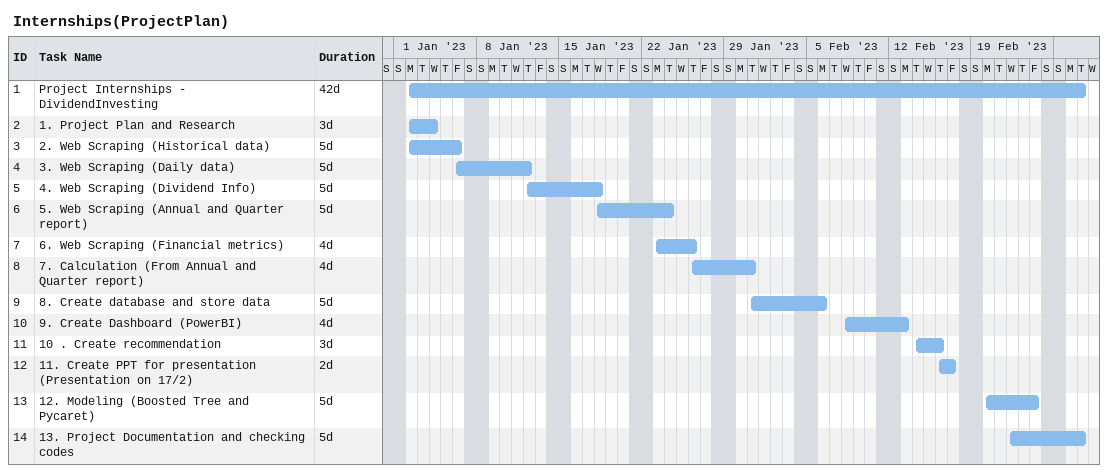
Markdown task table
Internships(ProjectPlan)

| ID | Task | Duration | Start | Finish |
|---|---|---|---|---|
| 1 | Project Internships - DividendInvesting | 42d | 2023-01-02 | 2023-02-28 |
| 2 | 1. Project Plan and Research | 3d | 2023-01-02 | 2023-01-04 |
| 3 | 2. Web Scraping (Historical data) | 5d | 2023-01-02 | 2023-01-06 |
| 4 | 3. Web Scraping (Daily data) | 5d | 2023-01-06 | 2023-01-12 |
| 5 | 4. Web Scraping (Dividend Info) | 5d | 2023-01-12 | 2023-01-18 |
| 6 | 5. Web Scraping (Annual and Quarter report) | 5d | 2023-01-18 | 2023-01-24 |
| 7 | 6. Web Scraping (Financial metrics) | 4d | 2023-01-23 | 2023-01-26 |
| 8 | 7. Calculation (From Annual and Quarter report) | 4d | 2023-01-26 | 2023-01-31 |
| 9 | 8. Create database and store data | 5d | 2023-01-31 | 2023-02-06 |
| 10 | 9. Create Dashboard (PowerBI) | 4d | 2023-02-08 | 2023-02-13 |
| 11 | 10 . Create recommendation | 3d | 2023-02-14 | 2023-02-16 |
| 12 | 11. Create PPT for presentation (Presentation on 17/2) | 2d | 2023-02-16 | 2023-02-17 |
| 13 | 12. Modeling (Boosted Tree and Pycaret) | 5d | 2023-02-20 | 2023-02-24 |
| 14 | 13. Project Documentation and checking codes | 5d | 2023-02-22 | 2023-02-28 |
